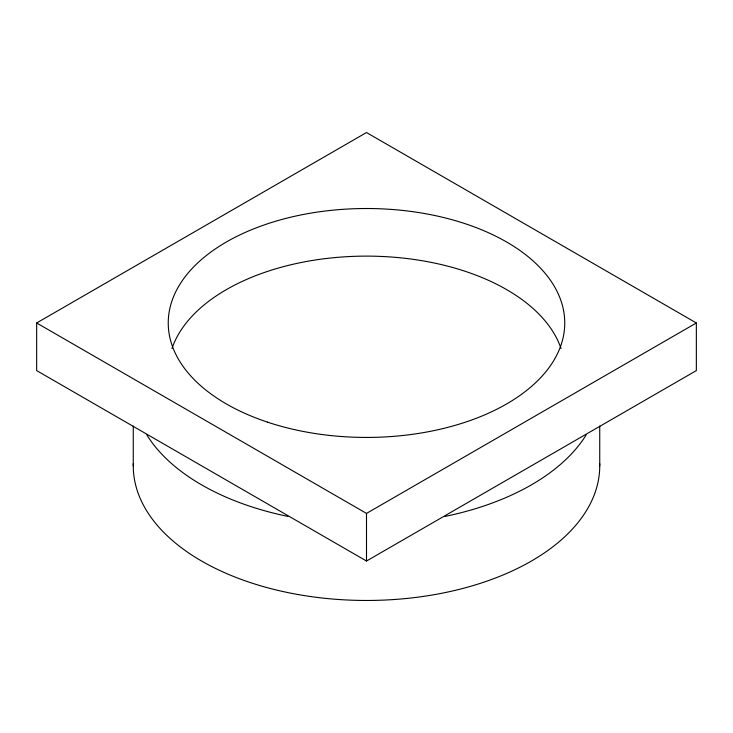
<?xml version="1.0" encoding="UTF-8"?>
<svg xmlns="http://www.w3.org/2000/svg" width="733" height="733" viewBox="0 0 733 733"><rect width="100%" height="100%" fill="white"/><g stroke="black" fill="none" stroke-linecap="round" stroke-linejoin="round"><path stroke-width="1.1" d="M36.65 322.978L366.5 132.536L696.35 322.978L696.35 370.586L366.5 561.02L36.65 370.586L36.65 322.978L366.5 513.412L696.35 322.978M599.741 426.01L599.741 465.803M366.5 513.412L366.5 561.02M133.259 426.01L133.259 465.803M171.971 348.496A198.249 114.458 0 0 1 366.5 256.119A198.249 114.458 0 0 1 561.029 348.496M599.713 463.623A233.241 134.661 0 0 1 366.5 600.464A233.241 134.661 0 0 1 133.287 463.623M586.088 435.026A233.241 134.661 0 0 1 445.096 516.408M287.904 516.408A233.241 134.661 0 0 1 146.912 435.026M267.371 422.098A198.249 114.458 0 0 0 564.749 322.978A198.249 114.458 0 0 0 267.371 223.849A198.249 114.458 0 0 0 267.371 422.098"/></g></svg>
